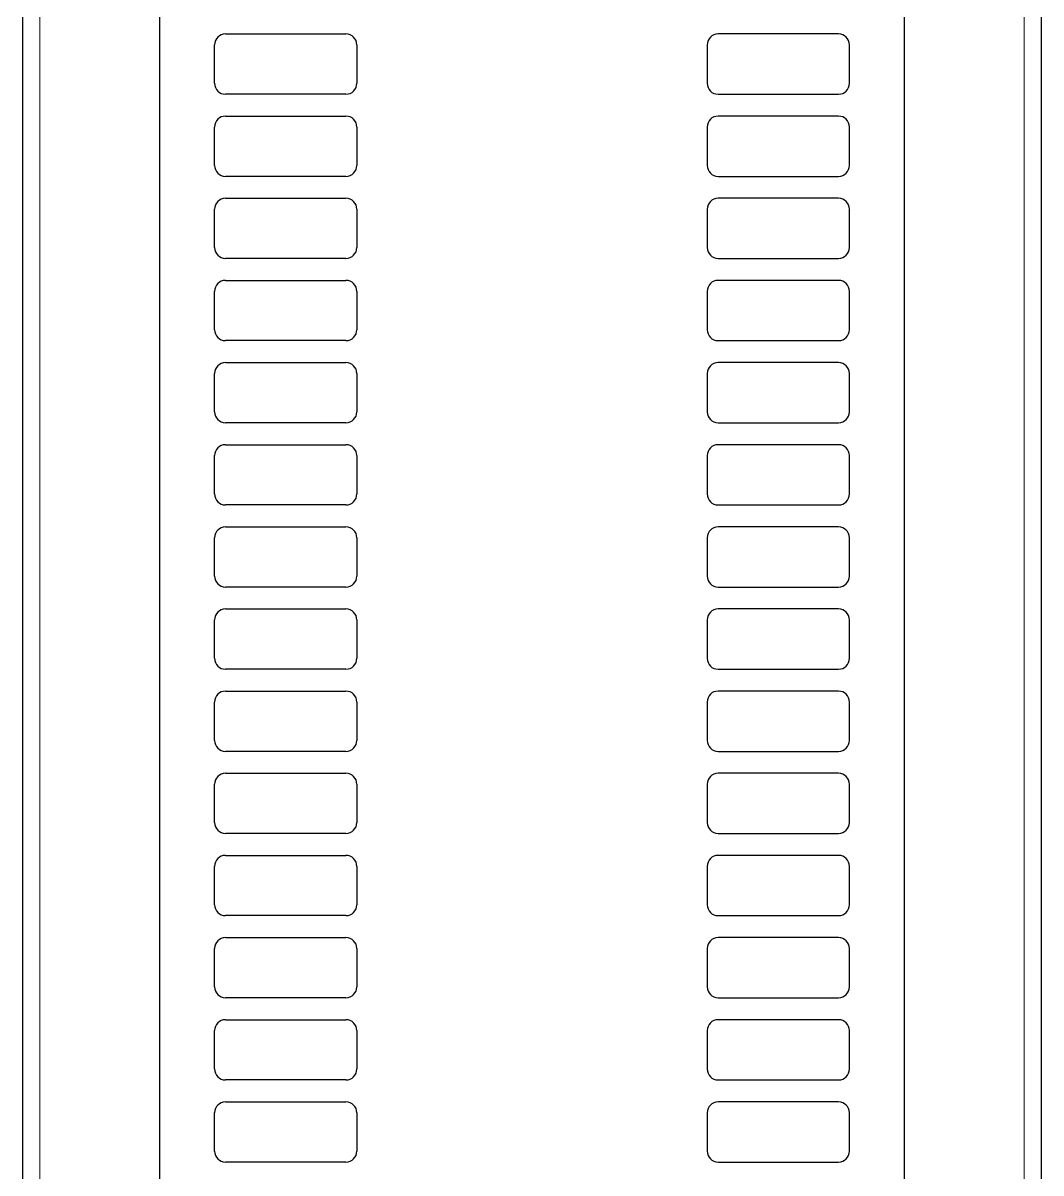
# Model space of a CAD drawing. Header units: millimetres. Extents: x -293 to 528, y -288 to 1990.
# Drawn here: x 277.7 to 463.7, y 1450.2 to 1660.2 of the extents above; entities that cross this region are included whole.
import ezdxf

# ---------------------------------------------------------------- set-up
doc = ezdxf.new("R2010")
doc.units = ezdxf.units.MM

msp = doc.modelspace()

# ---------------------------------------------------------------- linework, layer by layer
at = {"color": 7, "linetype": 'Continuous', "lineweight": 25}
for p, q in [((277.68, -49.83), (277.68, 1833.17)), ((463.68, 1833.17), (463.68, -49.83)), ((302.68, -49.83), (302.68, 1803.97)), ((438.68, 1803.97), (438.68, -49.83)), ((314.68, 1658.17), (336.68, 1658.17)), ((426.68, 1658.17), (404.68, 1658.17)), ((312.68, 1649.17), (312.68, 1656.17)), ((338.68, 1656.17), (338.68, 1649.17)), ((402.68, 1656.17), (402.68, 1649.17)), ((428.68, 1649.17), (428.68, 1656.17)), ((336.68, 1647.17), (314.68, 1647.17)), ((404.68, 1647.17), (426.68, 1647.17)), ((314.68, 1643.17), (336.68, 1643.17)), ((426.68, 1643.17), (404.68, 1643.17)), ((312.68, 1634.17), (312.68, 1641.17)), ((338.68, 1641.17), (338.68, 1634.17)), ((402.68, 1641.17), (402.68, 1634.17)), ((428.68, 1634.17), (428.68, 1641.17)), ((336.68, 1632.17), (314.68, 1632.17)), ((404.68, 1632.17), (426.68, 1632.17)), ((314.68, 1628.17), (336.68, 1628.17)), ((426.68, 1628.17), (404.68, 1628.17)), ((312.68, 1619.17), (312.68, 1626.17)), ((338.68, 1626.17), (338.68, 1619.17)), ((402.68, 1626.17), (402.68, 1619.17)), ((428.68, 1619.17), (428.68, 1626.17)), ((336.68, 1617.17), (314.68, 1617.17)), ((404.68, 1617.17), (426.68, 1617.17)), ((314.68, 1613.17), (336.68, 1613.17)), ((426.68, 1613.17), (404.68, 1613.17)), ((312.68, 1604.17), (312.68, 1611.17)), ((338.68, 1611.17), (338.68, 1604.17)), ((402.68, 1611.17), (402.68, 1604.17)), ((428.68, 1604.17), (428.68, 1611.17)), ((336.68, 1602.17), (314.68, 1602.17)), ((404.68, 1602.17), (426.68, 1602.17)), ((314.68, 1598.17), (336.68, 1598.17)), ((426.68, 1598.17), (404.68, 1598.17)), ((312.68, 1589.17), (312.68, 1596.17)), ((338.68, 1596.17), (338.68, 1589.17)), ((402.68, 1596.17), (402.68, 1589.17)), ((428.68, 1589.17), (428.68, 1596.17)), ((336.68, 1587.17), (314.68, 1587.17)), ((404.68, 1587.17), (426.68, 1587.17)), ((314.68, 1583.17), (336.68, 1583.17)), ((426.68, 1583.17), (404.68, 1583.17)), ((312.68, 1574.17), (312.68, 1581.17)), ((338.68, 1581.17), (338.68, 1574.17)), ((402.68, 1581.17), (402.68, 1574.17)), ((428.68, 1574.17), (428.68, 1581.17)), ((336.68, 1572.17), (314.68, 1572.17)), ((404.68, 1572.17), (426.68, 1572.17)), ((314.68, 1568.17), (336.68, 1568.17)), ((426.68, 1568.17), (404.68, 1568.17)), ((312.68, 1559.17), (312.68, 1566.17)), ((338.68, 1566.17), (338.68, 1559.17)), ((402.68, 1566.17), (402.68, 1559.17)), ((428.68, 1559.17), (428.68, 1566.17)), ((336.68, 1557.17), (314.68, 1557.17)), ((404.68, 1557.17), (426.68, 1557.17)), ((314.68, 1553.17), (336.68, 1553.17)), ((426.68, 1553.17), (404.68, 1553.17)), ((312.68, 1544.17), (312.68, 1551.17)), ((338.68, 1551.17), (338.68, 1544.17)), ((402.68, 1551.17), (402.68, 1544.17)), ((428.68, 1544.17), (428.68, 1551.17)), ((336.68, 1542.17), (314.68, 1542.17)), ((404.68, 1542.17), (426.68, 1542.17)), ((314.68, 1538.17), (336.68, 1538.17)), ((426.68, 1538.17), (404.68, 1538.17)), ((312.68, 1529.17), (312.68, 1536.17)), ((338.68, 1536.17), (338.68, 1529.17)), ((402.68, 1536.17), (402.68, 1529.17)), ((428.68, 1529.17), (428.68, 1536.17)), ((336.68, 1527.17), (314.68, 1527.17)), ((404.68, 1527.17), (426.68, 1527.17)), ((314.68, 1523.17), (336.68, 1523.17)), ((426.68, 1523.17), (404.68, 1523.17)), ((312.68, 1514.17), (312.68, 1521.17)), ((338.68, 1521.17), (338.68, 1514.17)), ((402.68, 1521.17), (402.68, 1514.17)), ((428.68, 1514.17), (428.68, 1521.17)), ((336.68, 1512.17), (314.68, 1512.17)), ((404.68, 1512.17), (426.68, 1512.17)), ((314.68, 1508.17), (336.68, 1508.17)), ((426.68, 1508.17), (404.68, 1508.17)), ((312.68, 1499.17), (312.68, 1506.17)), ((338.68, 1506.17), (338.68, 1499.17)), ((402.68, 1506.17), (402.68, 1499.17)), ((428.68, 1499.17), (428.68, 1506.17)), ((336.68, 1497.17), (314.68, 1497.17)), ((404.68, 1497.17), (426.68, 1497.17)), ((314.68, 1493.17), (336.68, 1493.17)), ((426.68, 1493.17), (404.68, 1493.17)), ((312.68, 1484.17), (312.68, 1491.17)), ((338.68, 1491.17), (338.68, 1484.17)), ((402.68, 1491.17), (402.68, 1484.17)), ((428.68, 1484.17), (428.68, 1491.17)), ((336.68, 1482.17), (314.68, 1482.17)), ((404.68, 1482.17), (426.68, 1482.17)), ((314.68, 1478.17), (336.68, 1478.17)), ((426.68, 1478.17), (404.68, 1478.17)), ((312.68, 1469.17), (312.68, 1476.17)), ((338.68, 1476.17), (338.68, 1469.17)), ((402.68, 1476.17), (402.68, 1469.17)), ((428.68, 1469.17), (428.68, 1476.17)), ((336.68, 1467.17), (314.68, 1467.17)), ((404.68, 1467.17), (426.68, 1467.17)), ((314.68, 1463.17), (336.68, 1463.17)), ((426.68, 1463.17), (404.68, 1463.17)), ((312.68, 1454.17), (312.68, 1461.17)), ((338.68, 1461.17), (338.68, 1454.17)), ((402.68, 1461.17), (402.68, 1454.17)), ((428.68, 1454.17), (428.68, 1461.17)), ((336.68, 1452.17), (314.68, 1452.17)), ((404.68, 1452.17), (426.68, 1452.17))]:
    msp.add_line(p, q, dxfattribs=at)
at = {"color": 8, "linetype": 'Continuous', "lineweight": 18}
for p, q in [((280.78, -49.83), (280.78, 1803.97)), ((460.58, 1803.97), (460.58, -49.83))]:
    msp.add_line(p, q, dxfattribs=at)
at = {"color": 7, "linetype": 'Continuous', "lineweight": 25}
for centre, start, end in [((314.68, 1656.17), 90, 180), ((336.68, 1656.17), 0, 90), ((404.68, 1656.17), 90, 180), ((426.68, 1656.17), 0, 90), ((314.68, 1649.17), 180, 270), ((336.68, 1649.17), 270, 0), ((404.68, 1649.17), 180, 270), ((426.68, 1649.17), 270, 0), ((314.68, 1641.17), 90, 180), ((336.68, 1641.17), 0, 90), ((404.68, 1641.17), 90, 180), ((426.68, 1641.17), 0, 90), ((314.68, 1634.17), 180, 270), ((336.68, 1634.17), 270, 0), ((404.68, 1634.17), 180, 270), ((426.68, 1634.17), 270, 0), ((314.68, 1626.17), 90, 180), ((336.68, 1626.17), 0, 90), ((404.68, 1626.17), 90, 180), ((426.68, 1626.17), 0, 90), ((314.68, 1619.17), 180, 270), ((336.68, 1619.17), 270, 0), ((404.68, 1619.17), 180, 270), ((426.68, 1619.17), 270, 0), ((314.68, 1611.17), 90, 180), ((336.68, 1611.17), 0, 90), ((404.68, 1611.17), 90, 180), ((426.68, 1611.17), 0, 90), ((314.68, 1604.17), 180, 270), ((336.68, 1604.17), 270, 0), ((404.68, 1604.17), 180, 270), ((426.68, 1604.17), 270, 0), ((314.68, 1596.17), 90, 180), ((336.68, 1596.17), 0, 90), ((404.68, 1596.17), 90, 180), ((426.68, 1596.17), 0, 90), ((314.68, 1589.17), 180, 270), ((336.68, 1589.17), 270, 0), ((404.68, 1589.17), 180, 270), ((426.68, 1589.17), 270, 0), ((314.68, 1581.17), 90, 180), ((336.68, 1581.17), 0, 90), ((404.68, 1581.17), 90, 180), ((426.68, 1581.17), 0, 90), ((314.68, 1574.17), 180, 270), ((336.68, 1574.17), 270, 0), ((404.68, 1574.17), 180, 270), ((426.68, 1574.17), 270, 0), ((314.68, 1566.17), 90, 180), ((336.68, 1566.17), 0, 90), ((404.68, 1566.17), 90, 180), ((426.68, 1566.17), 0, 90), ((314.68, 1559.17), 180, 270), ((336.68, 1559.17), 270, 0), ((404.68, 1559.17), 180, 270), ((426.68, 1559.17), 270, 0), ((314.68, 1551.17), 90, 180), ((336.68, 1551.17), 0, 90), ((404.68, 1551.17), 90, 180), ((426.68, 1551.17), 0, 90), ((314.68, 1544.17), 180, 270), ((336.68, 1544.17), 270, 0), ((404.68, 1544.17), 180, 270), ((426.68, 1544.17), 270, 0), ((314.68, 1536.17), 90, 180), ((336.68, 1536.17), 0, 90), ((404.68, 1536.17), 90, 180), ((426.68, 1536.17), 0, 90), ((314.68, 1529.17), 180, 270), ((336.68, 1529.17), 270, 0), ((404.68, 1529.17), 180, 270), ((426.68, 1529.17), 270, 0), ((314.68, 1521.17), 90, 180), ((336.68, 1521.17), 0, 90), ((404.68, 1521.17), 90, 180), ((426.68, 1521.17), 0, 90), ((314.68, 1514.17), 180, 270), ((336.68, 1514.17), 270, 0), ((404.68, 1514.17), 180, 270), ((426.68, 1514.17), 270, 0), ((314.68, 1506.17), 90, 180), ((336.68, 1506.17), 0, 90), ((404.68, 1506.17), 90, 180), ((426.68, 1506.17), 0, 90), ((314.68, 1499.17), 180, 270), ((336.68, 1499.17), 270, 0), ((404.68, 1499.17), 180, 270), ((426.68, 1499.17), 270, 0), ((314.68, 1491.17), 90, 180), ((336.68, 1491.17), 0, 90), ((404.68, 1491.17), 90, 180), ((426.68, 1491.17), 0, 90), ((314.68, 1484.17), 180, 270), ((336.68, 1484.17), 270, 0), ((404.68, 1484.17), 180, 270), ((426.68, 1484.17), 270, 0), ((314.68, 1476.17), 90, 180), ((336.68, 1476.17), 0, 90), ((404.68, 1476.17), 90, 180), ((426.68, 1476.17), 0, 90), ((314.68, 1469.17), 180, 270), ((336.68, 1469.17), 270, 0), ((404.68, 1469.17), 180, 270), ((426.68, 1469.17), 270, 0), ((314.68, 1461.17), 90, 180), ((336.68, 1461.17), 0, 90), ((404.68, 1461.17), 90, 180), ((426.68, 1461.17), 0, 90), ((314.68, 1454.17), 180, 270), ((336.68, 1454.17), 270, 0), ((404.68, 1454.17), 180, 270), ((426.68, 1454.17), 270, 0)]:
    msp.add_arc(centre, 2, start, end, dxfattribs=at)

doc.saveas('drawing.dxf')
